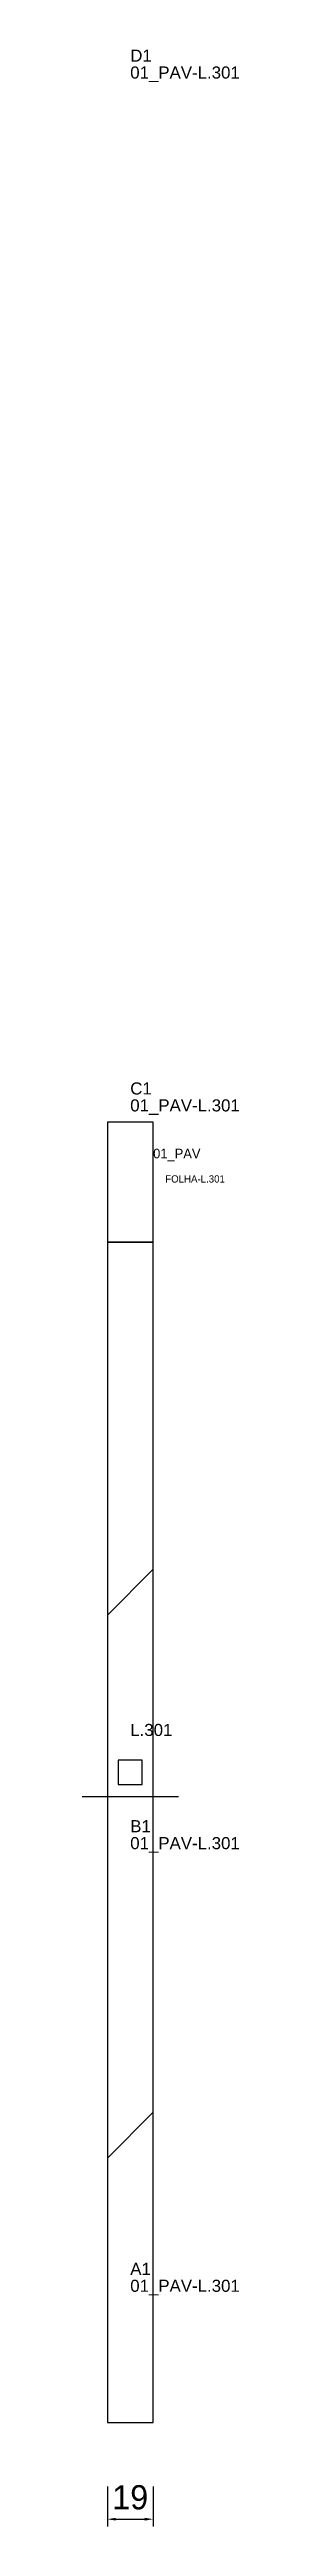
# Model space of a CAD drawing. Header units: metres. Extents: x 212 to 277, y -379 to 645.
import ezdxf

# ---------------------------------------------------------------- set-up
doc = ezdxf.new("R2010")
doc.units = ezdxf.units.M
for name, color, linetype in [('3', 3, 'CONTINUOUS'), ('AUX00', 7, 'CONTINUOUS'), ('COTA', 241, 'CONTINUOUS'), ('FOLHA', 255, 'CONTINUOUS'), ('Hachura', 251, 'CONTINUOUS'), ('NOMENCLATURA', 7, 'CONTINUOUS'), ('Nível', 160, 'CONTINUOUS'), ('Painéis', 200, 'CONTINUOUS'), ('Pilares', 5, 'CONTINUOUS'), ('SARR_2.2x7', 40, 'CONTINUOUS')]:
    doc.layers.add(name, color=color, linetype=linetype)
doc.styles.add('ARIAL', font='Arial.ttf')
doc.styles.add('STR_STANDARD', font='arial.ttf')
doc.dimstyles.new('EZ DXF', dxfattribs={"dimtxt": 10, "dimasz": 3.5, "dimexe": 3, "dimexo": 1.5, "dimgap": 1, "dimtad": 1, "dimdec": 1, "dimdsep": 46, "dimcen": 2.5, "dimazin": 3, "dimtfac": 1, "dimtmove": 0, "dimatfit": 3})

msp = doc.modelspace()

# ---------------------------------------------------------------- hatches: boundary and pattern name
at = {"layer": 'Hachura'}
h = msp.add_hatch(dxfattribs=at)
h.set_pattern_fill('ANSI31', scale=50)
h.paths.add_polyline_path([(241.2, 201.5), (222.2, 201.5), (222.2, -336.09), (241.2, -336.09)])
h = msp.add_hatch(dxfattribs=at)
h.set_pattern_fill('ANSI31', scale=50)
h.paths.add_polyline_path([(241.2, 201.5), (222.2, 201.5), (222.2, -336.09), (241.2, -336.09)])

# ---------------------------------------------------------------- linework, layer by layer
at = {"layer": '3'}
msp.add_lwpolyline([(222.2, 151.91), (241.2, 151.91)], close=True, dxfattribs=at)
msp.add_lwpolyline([(222.2, 151.91), (241.2, 151.91)], close=True, dxfattribs=at)
at = {"layer": 'Painéis', "color": 200}
for p, q in [((241.2, 201.5), (222.2, 201.5)), ((222.2, 201.5), (222.2, -336.09)), ((241.2, 201.5), (222.2, 201.5)), ((222.2, 201.5), (222.2, -336.09)), ((241.2, -336.09), (241.2, 201.5)), ((241.2, -336.09), (241.2, 201.5)), ((222.2, -336.09), (241.2, -336.09)), ((222.2, -336.09), (241.2, -336.09))]:
    msp.add_line(p, q, dxfattribs=at)
at = {"layer": 'Pilares'}
msp.add_lwpolyline([(226.7, -72.295), (236.7, -72.295), (236.7, -62.295), (226.7, -62.295)], close=True, dxfattribs=at)
msp.add_lwpolyline([(226.7, -72.295), (236.7, -72.295), (236.7, -62.295), (226.7, -62.295)], close=True, dxfattribs=at)
at = {"layer": 'SARR_2.2x7'}
msp.add_line((211.7, -77.295), (251.7, -77.295), dxfattribs=at)
msp.add_line((211.7, -77.295), (251.7, -77.295), dxfattribs=at)

# ---------------------------------------------------------------- texts
at = {"layer": '3', "style": 'STR_STANDARD'}
for s, p in [('D1', (231.7, 639.91)), ('D1', (231.7, 639.91)), ('C1', (231.7, 212.91)), ('C1', (231.7, 212.91)), ('B1', (231.7, -92.09)), ('B1', (231.7, -92.09)), ('A1', (231.7, -275.09)), ('A1', (231.7, -275.09))]:
    msp.add_text(s, height=5, dxfattribs=at).set_placement(p)
at = {"layer": 'AUX00', "style": 'STR_STANDARD'}
for p in [(231.7, 632.91), (231.7, 632.91), (231.7, 205.91), (231.7, 205.91), (231.7, -99.09), (231.7, -99.09), (231.7, -282.09), (231.7, -282.09)]:
    msp.add_text('01_PAV-L.301', height=5, dxfattribs=at).set_placement(p)
at = {"layer": 'FOLHA'}
msp.add_text('FOLHA-L.301', height=3, dxfattribs=at).set_placement((246.2, 176.5))
msp.add_text('FOLHA-L.301', height=3, dxfattribs=at).set_placement((246.2, 176.5))
at = {"layer": 'NOMENCLATURA', "insert": (231.7, -47.295), "char_height": 5, "attachment_point": 1, "style": 'ARIAL'}
msp.add_mtext('L.301', dxfattribs=at)
msp.add_mtext('L.301', dxfattribs=at)
at = {"layer": 'Nível'}
msp.add_text('01_PAV', height=4, dxfattribs=at).set_placement((241.2, 186.5))
msp.add_text('01_PAV', height=4, dxfattribs=at).set_placement((241.2, 186.5))

# ---------------------------------------------------------------- dimensions: what is measured, and where the dimension line sits
at = {"layer": 'COTA'}
msp.add_linear_dim(base=(222.2, -376.09), p1=(222.2, -361.09), p2=(241.2, -361.09), dimstyle='EZ DXF', dxfattribs=at).render()
msp.add_linear_dim(base=(222.2, -376.09), p1=(222.2, -361.09), p2=(241.2, -361.09), dimstyle='EZ DXF', dxfattribs=at).render()

doc.saveas('drawing.dxf')
